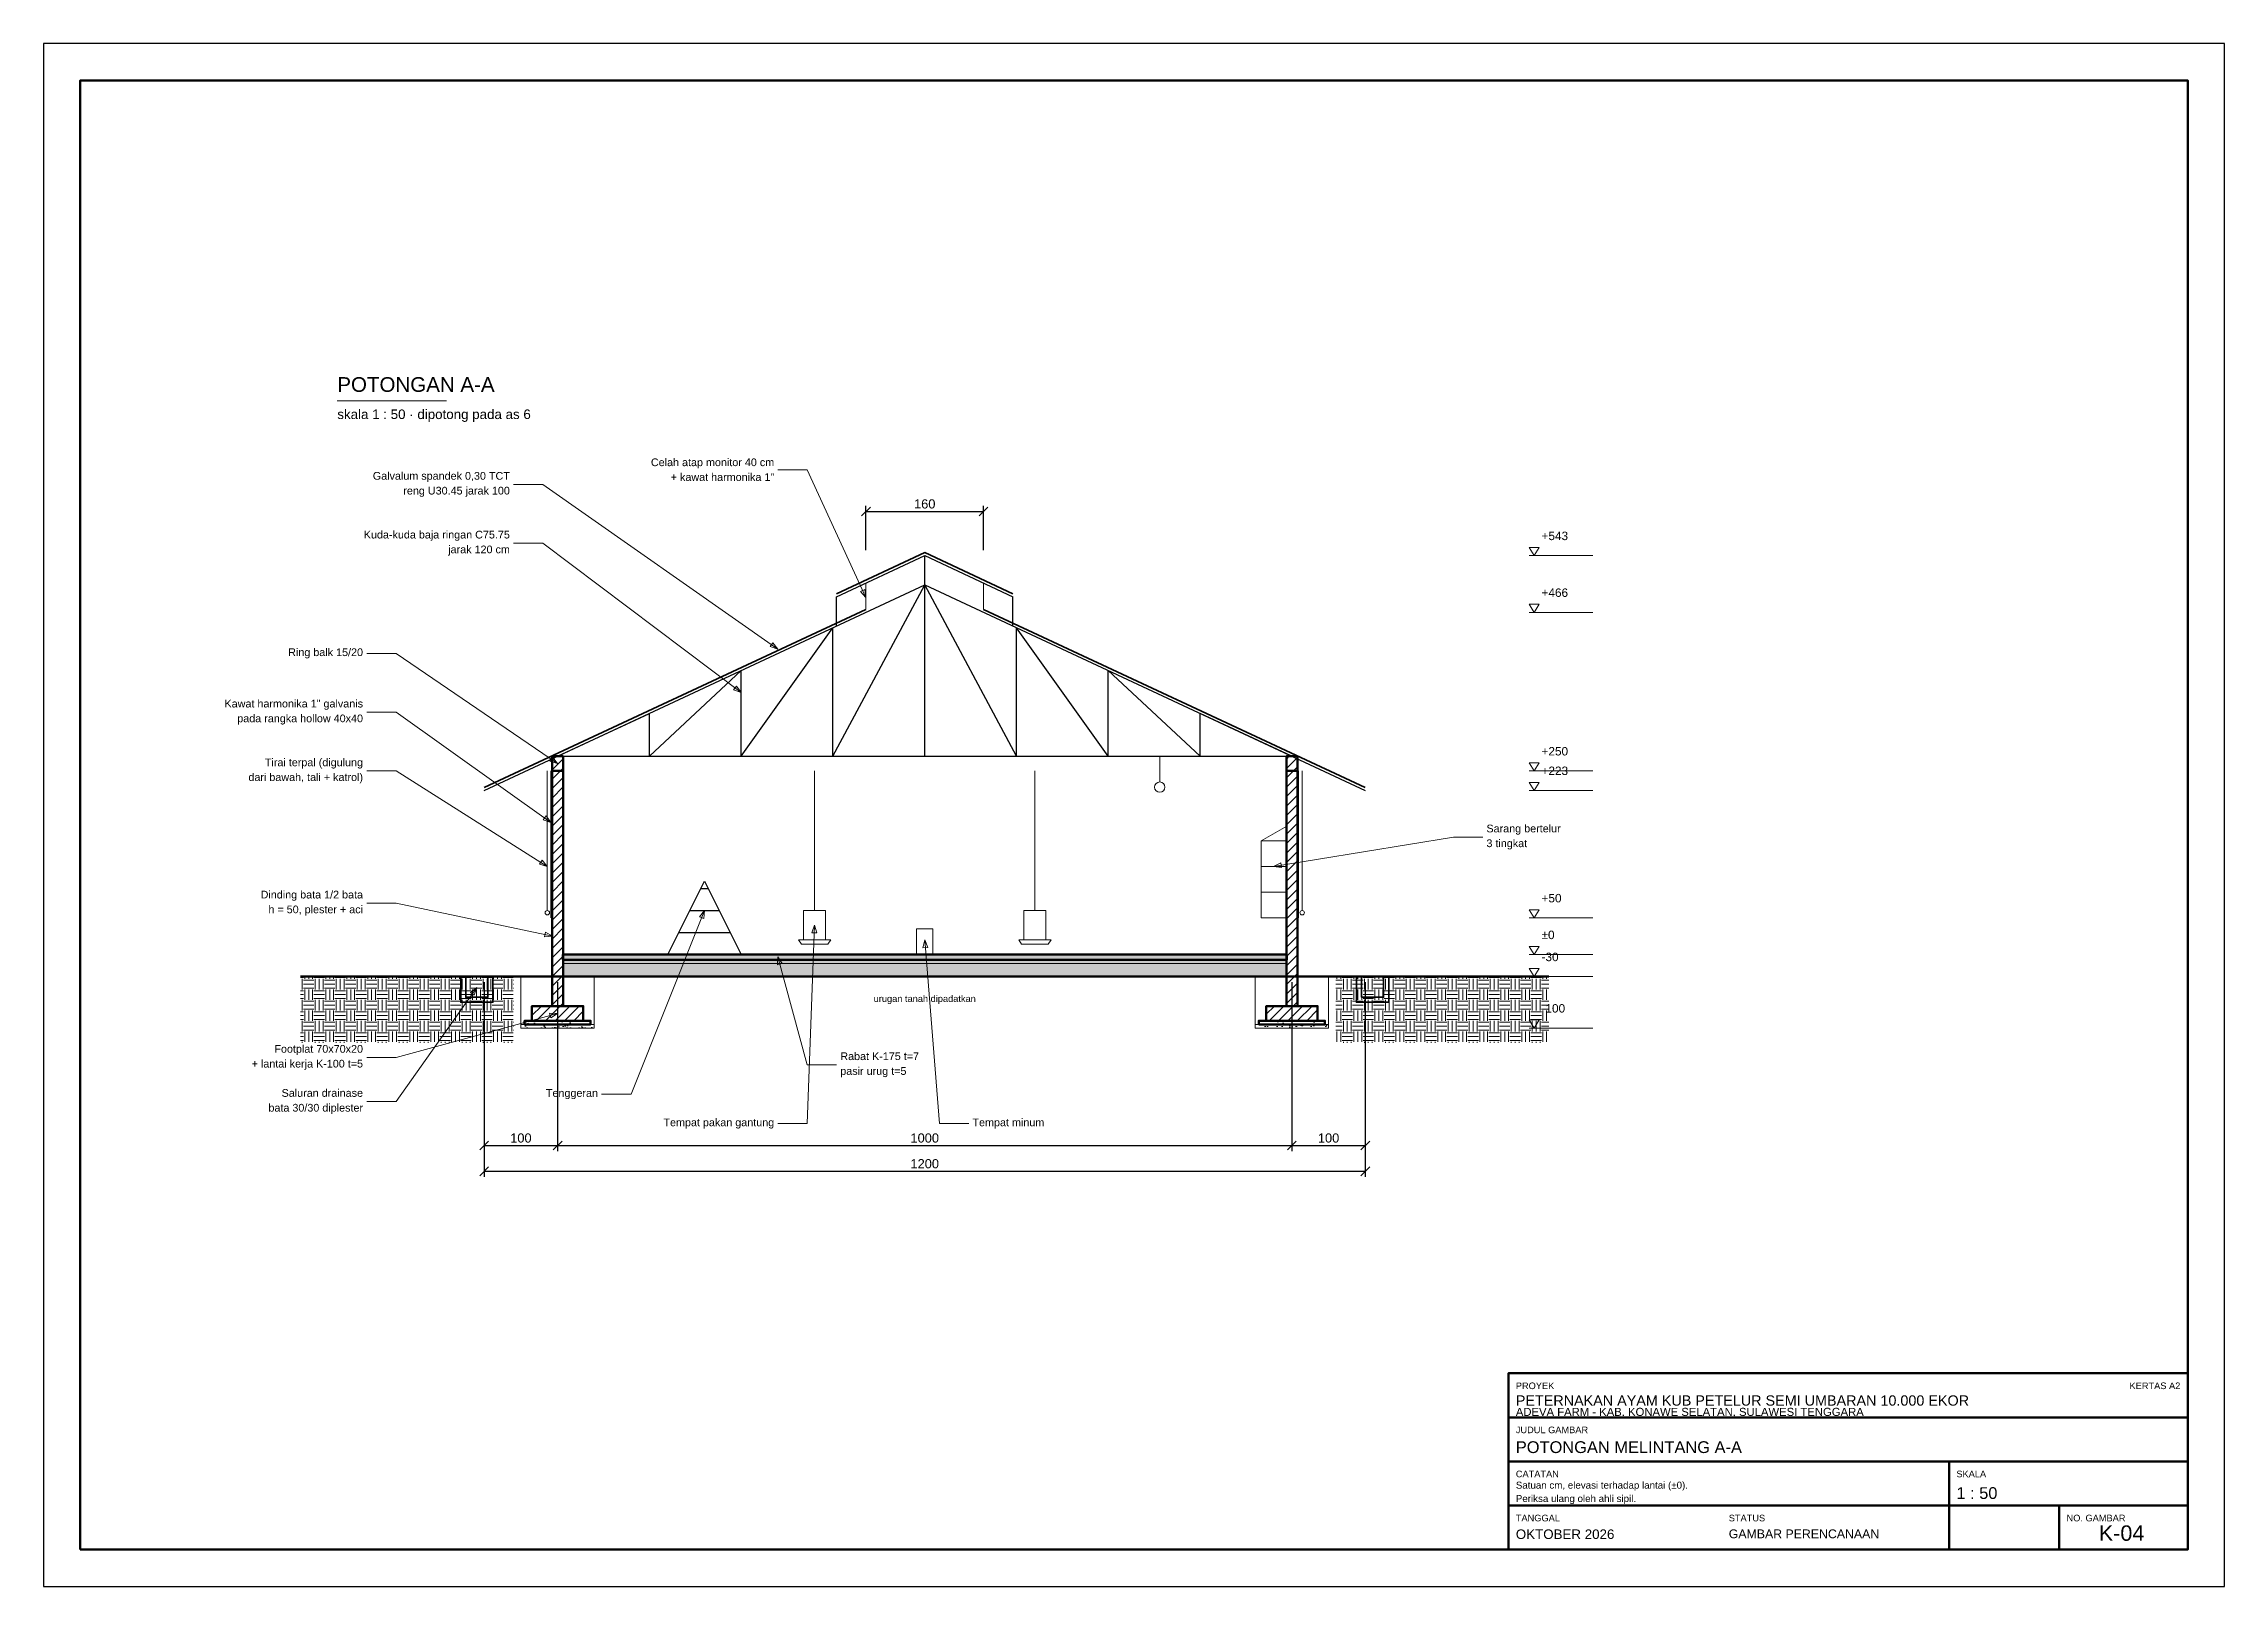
# Model space of a CAD drawing. Header units: centimetres. Extents: x 0 to 31918, y 0 to 4200.
# Drawn here: x 19320 to 22290, y 0 to 2100 of the extents above; entities that cross this region are included whole.
import ezdxf
from ezdxf.enums import TextEntityAlignment as Align

# ---------------------------------------------------------------- set-up
doc = ezdxf.new("R2010")
doc.units = ezdxf.units.CM
doc.linetypes.add('DASHED', pattern=[1.524, 1.27, -0.254])
for name, color, linetype, lineweight in [('A-AIR', 5, 'CONTINUOUS', 18), ('A-ATAP', 5, 'CONTINUOUS', 35), ('A-BAJA', 6, 'CONTINUOUS', 25), ('A-DIM', 140, 'CONTINUOUS', 13), ('A-DINDING', 32, 'CONTINUOUS', 35), ('A-FRAME', 7, 'CONTINUOUS', 50), ('A-HATCH', 8, 'CONTINUOUS', 9), ('A-KAWAT', 94, 'CONTINUOUS', 13), ('A-KAYU', 32, 'CONTINUOUS', 25), ('A-PERABOT', 8, 'CONTINUOUS', 18), ('A-STRUKTUR', 7, 'CONTINUOUS', 50), ('A-TANAH', 34, 'CONTINUOUS', 18), ('A-TEKS', 7, 'CONTINUOUS', 18), ('A-TERSEMBUNYI', 8, 'DASHED', 13)]:
    doc.layers.add(name, color=color, linetype=linetype, lineweight=lineweight)
doc.styles.add('ARIAL', font='arial.ttf')
doc.dimstyles.new('D50', dxfattribs={"dimtxt": 12.5, "dimasz": 10, "dimexe": 7.5, "dimexo": 7.5, "dimgap": 4, "dimtad": 1, "dimdec": 0, "dimtxsty": 'ARIAL', "dimtsz": 6, "dimcen": 2.5, "dimclrd": 140, "dimclre": 140, "dimclrt": 250, "dimazin": 3, "dimtfac": 1, "dimtmove": 0, "dimatfit": 3})

msp = doc.modelspace()

# ---------------------------------------------------------------- hatches: boundary and pattern name
at = {"layer": 'A-HATCH'}
h = msp.add_hatch(dxfattribs=at)
h.set_pattern_fill('ANSI31', scale=2.85)
h.paths.add_polyline_path([(20012.5, 790), (20027.5, 790), (20027.5, 1130), (20012.5, 1130)])
h = msp.add_hatch(dxfattribs=at)
h.set_pattern_fill('ANSI31', scale=2.85)
h.paths.add_polyline_path([(21012.5, 790), (21027.5, 790), (21027.5, 1130), (21012.5, 1130)])
h = msp.add_hatch(dxfattribs=at)
h.set_pattern_fill('AR-CONC', scale=0.175)
h.paths.add_polyline_path([(20027, 853), (21013, 853), (21013, 860), (20027, 860)])
h = msp.add_hatch(dxfattribs=at)
h.set_pattern_fill('AR-SAND', scale=0.25)
h.paths.add_polyline_path([(20027, 848), (21013, 848), (21013, 853), (20027, 853)])
h = msp.add_hatch(dxfattribs=at)
h.set_pattern_fill('EARTH', scale=2.25)
h.paths.add_polyline_path([(20027, 830), (21013, 830), (21013, 848), (20027, 848)])
h = msp.add_hatch(dxfattribs=at)
h.set_pattern_fill('EARTH', scale=2.25)
h.paths.add_polyline_path([(19670, 830), (19960, 830), (19960, 740), (19670, 740)])
h = msp.add_hatch(dxfattribs=at)
h.set_pattern_fill('EARTH', scale=2.25)
h.paths.add_polyline_path([(21080, 830), (21370, 830), (21370, 740), (21080, 740)])
h = msp.add_hatch(dxfattribs=at)
h.set_pattern_fill('ANSI31', scale=2.85)
h.paths.add_polyline_path([(19985, 770), (20055, 770), (20055, 790), (19985, 790)])
h = msp.add_hatch(dxfattribs=at)
h.set_pattern_fill('ANSI31', scale=2.85)
h.paths.add_polyline_path([(20985, 770), (21055, 770), (21055, 790), (20985, 790)])
h = msp.add_hatch(dxfattribs=at)
h.set_pattern_fill('AR-SAND', scale=0.25)
h.paths.add_polyline_path([(19970, 760), (20070, 760), (20070, 765), (19970, 765)])
h = msp.add_hatch(dxfattribs=at)
h.set_pattern_fill('AR-CONC', scale=0.175)
h.paths.add_polyline_path([(19975, 765), (20065, 765), (20065, 770), (19975, 770)])
h = msp.add_hatch(dxfattribs=at)
h.set_pattern_fill('AR-SAND', scale=0.25)
h.paths.add_polyline_path([(20970, 760), (21070, 760), (21070, 765), (20970, 765)])
h = msp.add_hatch(dxfattribs=at)
h.set_pattern_fill('AR-CONC', scale=0.175)
h.paths.add_polyline_path([(20975, 765), (21065, 765), (21065, 770), (20975, 770)])

# ---------------------------------------------------------------- linework, layer by layer
at = {"layer": 'A-AIR'}
msp.add_lwpolyline([(20509, 860), (20531, 860), (20531, 895), (20509, 895)], close=True, dxfattribs=at)
at = {"layer": 'A-ATAP'}
for points in [[(20400, 1351.2), (20520, 1407.15), (20640, 1351.2)], [(19920, 1087.37), (20440, 1329.85)], [(20600, 1329.85), (21120, 1087.37)]]:
    msp.add_lwpolyline(points, dxfattribs=at)
at = {"layer": 'A-BAJA'}
for p, q in [((20520, 1363.15), (20520, 1403.15)), ((20395, 1130), (20520, 1363.15)), ((20400, 1307.2), (20400, 1347.2)), ((20520, 1130), (20520, 1363.15)), ((20645, 1130), (20520, 1363.15)), ((20640, 1307.2), (20640, 1347.2)), ((20270, 1130), (20395, 1304.87)), ((20395, 1130), (20395, 1304.87)), ((20645, 1130), (20645, 1304.87)), ((20770, 1130), (20645, 1304.87)), ((20145, 1130), (20270, 1246.58)), ((20270, 1130), (20270, 1246.58)), ((20770, 1130), (20770, 1246.58)), ((20895, 1130), (20770, 1246.58)), ((20020, 1130), (20145, 1188.29)), ((20145, 1130), (20145, 1188.29)), ((20895, 1130), (20895, 1188.29)), ((21020, 1130), (20895, 1188.29)), ((20020, 1130), (21020, 1130))]:
    msp.add_line(p, q, dxfattribs=at)
for points in [[(20400, 1347.2), (20520, 1403.15), (20640, 1347.2)], [(19920, 1083.37), (20520, 1363.15)], [(20520, 1363.15), (21120, 1083.37)]]:
    msp.add_lwpolyline(points, dxfattribs=at)
at = {"layer": 'A-DIM'}
for p, q in [((21343.4, 1403.15), (21430, 1403.15)), ((21343.4, 1325.85), (21430, 1325.85)), ((21343.4, 1110), (21430, 1110)), ((21343.4, 1083.37), (21430, 1083.37)), ((21343.4, 910), (21430, 910)), ((21343.4, 860), (21430, 860)), ((21343.4, 830), (21430, 830)), ((21343.4, 760), (21430, 760))]:
    msp.add_line(p, q, dxfattribs=at)
for points in [[(20440, 1345.85), (20360, 1520), (20320, 1520)], [(20320, 1275.89), (20000, 1500), (19960, 1500)], [(20270, 1216.58), (20000, 1420), (19960, 1420)], [(20020, 1120), (19800, 1270), (19760, 1270)], [(20011, 1040), (19800, 1190), (19760, 1190)], [(20006, 980), (19800, 1110), (19760, 1110)], [(20995, 980), (21240, 1020), (21280, 1020)], [(20013, 885), (19800, 930), (19760, 930)], [(20220, 920), (20120, 670), (20080, 670)], [(20370, 900), (20360, 630), (20320, 630)], [(20520, 880), (20540, 630), (20580, 630)], [(20320, 857), (20360, 710), (20400, 710)], [(19910, 815), (19800, 660), (19760, 660)], [(20020, 780), (19800, 720), (19760, 720)]]:
    msp.add_lwpolyline(points, dxfattribs=at)
for points in [[(21350, 1403.15), (21343.4, 1414.15), (21356.6, 1414.15)], [(20440, 1345.85), (20438.57, 1356.76), (20432.66, 1354.04)], [(21350, 1325.85), (21343.4, 1336.85), (21356.6, 1336.85)], [(20320, 1275.89), (20313.26, 1284.58), (20309.53, 1279.26)], [(20270, 1216.58), (20263.56, 1225.5), (20259.65, 1220.3)], [(20020, 1120), (20013.15, 1128.61), (20009.49, 1123.23)], [(21350, 1110), (21343.4, 1121), (21356.6, 1121)], [(21350, 1083.37), (21343.4, 1094.37), (21356.6, 1094.37)], [(20011, 1040), (20004.32, 1048.74), (20000.55, 1043.44)], [(20006, 980), (19998.85, 988.36), (19995.38, 982.86)], [(20995, 980), (21005.9, 978.49), (21004.85, 984.9)], [(21350, 910), (21343.4, 921), (21356.6, 921)], [(20220, 920), (20213.08, 911.45), (20219.12, 909.04)], [(20370, 900), (20366.36, 889.62), (20372.86, 889.38)], [(20013, 885), (20003.39, 890.35), (20002.05, 883.99)], [(20520, 880), (20517.6, 869.27), (20524.08, 869.78)], [(21350, 860), (21343.4, 871), (21356.6, 871)], [(20320, 857), (20319.62, 846.01), (20325.9, 847.71)], [(21350, 830), (21343.4, 841), (21356.6, 841)], [(19910, 815), (19901.27, 808.31), (19906.57, 804.55)], [(20020, 780), (20009.01, 780.37), (20010.72, 774.1)], [(21350, 760), (21343.4, 771), (21356.6, 771)]]:
    msp.add_lwpolyline(points, close=True, dxfattribs=at)
at = {"layer": 'A-DINDING'}
for points in [[(19888, 830), (19888, 795), (19932, 795), (19932, 830)], [(19895, 830), (19895, 802), (19925, 802), (19925, 830)], [(21108, 830), (21108, 795), (21152, 795), (21152, 830)], [(21115, 830), (21115, 802), (21145, 802), (21145, 830)]]:
    msp.add_lwpolyline(points, dxfattribs=at)
at = {"layer": 'A-FRAME'}
for p, q in [((21315, 230), (22240, 230)), ((21315, 170), (22240, 170)), ((21915, 50), (21915, 170)), ((21315, 110), (22240, 110)), ((22065, 50), (22065, 110))]:
    msp.add_line(p, q, dxfattribs=at)
at = {"layer": 'A-FRAME', "lineweight": 25}
msp.add_lwpolyline([(19320, 0), (22290, 0), (22290, 2100), (19320, 2100)], close=True, dxfattribs=at)
at = {"layer": 'A-FRAME'}
for points in [[(19370, 50), (22240, 50), (22240, 2050), (19370, 2050)], [(21315, 50), (22240, 50), (22240, 290), (21315, 290)]]:
    msp.add_lwpolyline(points, close=True, dxfattribs=at)
at = {"layer": 'A-HATCH'}
for points in [[(20027, 848), (21013, 848), (21013, 853), (20027, 853)], [(19970, 760), (20070, 760), (20070, 765), (19970, 765)], [(20970, 760), (21070, 760), (21070, 765), (20970, 765)]]:
    msp.add_lwpolyline(points, close=True, dxfattribs=at)
at = {"layer": 'A-KAWAT'}
for p, q in [((20440, 1329.85), (20440, 1365.85)), ((20600, 1329.85), (20600, 1365.85)), ((20011, 910), (20011, 1110)), ((21029, 910), (21029, 1110))]:
    msp.add_line(p, q, dxfattribs=at)
at = {"layer": 'A-KAYU'}
for p, q in [((20215, 950), (20225, 950)), ((20200, 920), (20240, 920)), ((20185, 890), (20255, 890))]:
    msp.add_line(p, q, dxfattribs=at)
msp.add_lwpolyline([(20170, 860), (20220, 960), (20270, 860)], dxfattribs=at)
at = {"layer": 'A-PERABOT'}
for p, q in [((20840, 1130), (20840, 1095)), ((20006, 920), (20006, 1110)), ((20370, 1110), (20370, 920)), ((20670, 1110), (20670, 920)), ((21034, 920), (21034, 1110)), ((20978, 1015), (21013, 1035)), ((20978, 1015), (21013, 1015)), ((20978, 980), (21013, 980)), ((20978, 945), (21013, 945)), ((20978, 910), (21013, 910))]:
    msp.add_line(p, q, dxfattribs=at)
for points in [[(20978, 910), (21013, 910), (21013, 1015), (20978, 1015)], [(20355, 880), (20385, 880), (20385, 920), (20355, 920)], [(20655, 880), (20685, 880), (20685, 920), (20655, 920)], [(20348, 880), (20392, 880), (20388, 874), (20352, 874)], [(20648, 880), (20692, 880), (20688, 874), (20652, 874)]]:
    msp.add_lwpolyline(points, close=True, dxfattribs=at)
for centre, radius in [((20840, 1088), 7), ((20006, 917), 3), ((21034, 917), 3)]:
    msp.add_circle(centre, radius, dxfattribs=at)
at = {"layer": 'A-STRUKTUR'}
for points in [[(20012.5, 790), (20027.5, 790), (20027.5, 1130), (20012.5, 1130)], [(20012.5, 1110), (20027.5, 1110), (20027.5, 1130), (20012.5, 1130)], [(21012.5, 790), (21027.5, 790), (21027.5, 1130), (21012.5, 1130)], [(21012.5, 1110), (21027.5, 1110), (21027.5, 1130), (21012.5, 1130)], [(20027, 853), (21013, 853), (21013, 860), (20027, 860)], [(19985, 770), (20055, 770), (20055, 790), (19985, 790)], [(20985, 770), (21055, 770), (21055, 790), (20985, 790)], [(19975, 765), (20065, 765), (20065, 770), (19975, 770)], [(20975, 765), (21065, 765), (21065, 770), (20975, 770)]]:
    msp.add_lwpolyline(points, close=True, dxfattribs=at)
at = {"layer": 'A-TANAH', "lineweight": 50}
msp.add_line((19670, 830), (21370, 830), dxfattribs=at)
at = {"layer": 'A-TEKS'}
msp.add_line((19720, 1614), (19868.8, 1614), dxfattribs=at)
at = {"layer": 'A-TERSEMBUNYI'}
for points in [[(19970, 830), (19970, 760), (20070, 760), (20070, 830)], [(20970, 830), (20970, 760), (21070, 760), (21070, 830)]]:
    msp.add_lwpolyline(points, dxfattribs=at)

# ---------------------------------------------------------------- texts
at = {"layer": 'A-TEKS', "style": 'ARIAL'}
for s, height, p in [('POTONGAN A-A', 20, (19720, 1620)), ('+543', 11.5, (21360, 1420.75)), ('+466', 11.5, (21360, 1343.45)), ('+250', 11.5, (21360, 1127.6)), ('+223', 11.5, (21360, 1100.97)), ('+50', 11.5, (21360, 927.6)), ('±0', 11.5, (21360, 877.6)), ('-30', 11.5, (21360, 847.6)), ('-100', 11.5, (21360, 777.6))]:
    msp.add_text(s, height=height, dxfattribs=at).set_placement(p, align=Align.BOTTOM_LEFT)
for s, height, p in [('skala 1 : 50 · dipotong pada as 6', 13, (19720, 1602)), ('PROYEK', 9, (21325, 277.5)), ('ADEVA FARM - KAB. KONAWE SELATAN, SULAWESI TENGGARA', 11, (21325, 243)), ('PETERNAKAN AYAM KUB PETELUR SEMI UMBARAN 10.000 EKOR', 14, (21325, 260)), ('JUDUL GAMBAR', 9, (21325, 217.5)), ('POTONGAN MELINTANG A-A', 16, (21325, 197.5)), ('CATATAN', 9, (21325, 157.5)), ('SKALA', 9, (21925, 157.5)), ('1 : 50', 16, (21925, 135)), ('TANGGAL', 9, (21325, 97.5)), ('STATUS', 9, (21615, 97.5)), ('NO. GAMBAR', 9, (22075, 97.5)), ('OKTOBER 2026', 13, (21325, 77.5)), ('GAMBAR PERENCANAAN', 12, (21615, 77.5))]:
    msp.add_text(s, height=height, dxfattribs=at).set_placement(p, align=Align.TOP_LEFT)
for s, height, p in [('urugan tanah dipadatkan', 9, (20520, 800)), ('K-04', 21, (22150, 72.5))]:
    msp.add_text(s, height=height, dxfattribs=at).set_placement(p, align=Align.MIDDLE_CENTER)
msp.add_text('KERTAS A2', height=9, dxfattribs=at).set_placement((22230, 277.5), align=Align.TOP_RIGHT)
at = {"layer": 'A-TEKS', "line_spacing_factor": 1.15, "style": 'ARIAL'}
for s, insert, char_height, attachment_point in [('Galvalum spandek 0,30 TCT\\Preng U30.45 jarak 100', (19955, 1500), 10.5, 6), ('Celah atap monitor 40 cm\\P+ kawat harmonika 1"', (20315, 1520), 10.5, 6), ('Kuda-kuda baja ringan C75.75\\Pjarak 120 cm', (19955, 1420), 10.5, 6), ('Ring balk 15/20', (19755, 1270), 10.5, 6), ('Kawat harmonika 1" galvanis\\Ppada rangka hollow 40x40', (19755, 1190), 10.5, 6), ('Tirai terpal (digulung\\Pdari bawah, tali + katrol)', (19755, 1110), 10.5, 6), ('Sarang bertelur\\P3 tingkat', (21285, 1020), 10.5, 4), ('Dinding bata 1/2 bata\\Ph = 50, plester + aci', (19755, 930), 10.5, 6), ('Footplat 70x70x20\\P+ lantai kerja K-100 t=5', (19755, 720), 10.5, 6), ('Rabat K-175 t=7\\Ppasir urug t=5', (20405, 710), 10.5, 4), ('Saluran drainase\\Pbata 30/30 diplester', (19755, 660), 10.5, 6), ('Tenggeran', (20075, 670), 10.5, 6), ('Tempat pakan gantung', (20315, 630), 10.5, 6), ('Tempat minum', (20585, 630), 10.5, 4), ('Satuan cm, elevasi terhadap lantai (±0).\\PPeriksa ulang oleh ahli sipil.', (21325, 142.5), 9.5, 1)]:
    msp.add_mtext(s, dxfattribs=dict(at, insert=insert, char_height=char_height, attachment_point=attachment_point))

# ---------------------------------------------------------------- dimensions: what is measured, and where the dimension line sits
at = {"layer": 'A-DIM'}
for base, p1, p2 in [((20440, 1463.15), (20440, 1403.15), (20600, 1403.15)), ((19920, 600), (19920, 830), (20020, 830)), ((19920, 565), (19920, 830), (21120, 830)), ((20020, 600), (20020, 830), (21020, 830)), ((21020, 600), (21020, 830), (21120, 830))]:
    msp.add_linear_dim(base=base, p1=p1, p2=p2, dimstyle='D50', dxfattribs=at).render()

doc.saveas('drawing.dxf')
